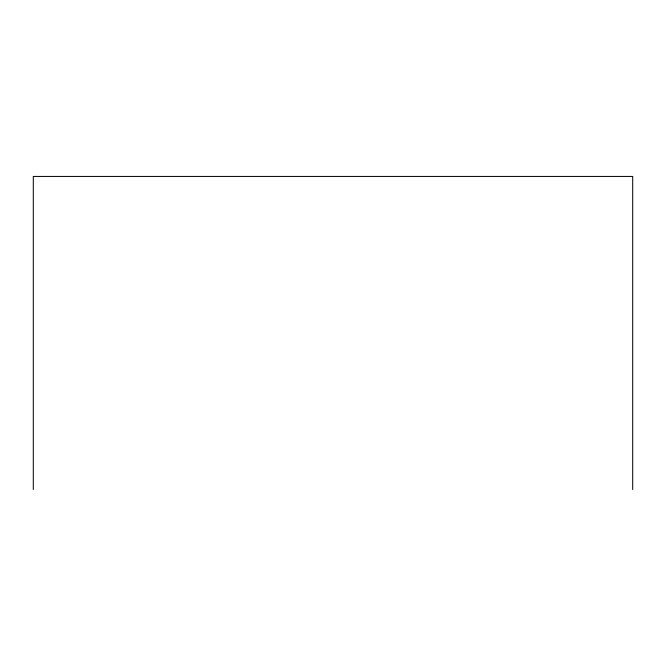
<?xml version="1.0" encoding="UTF-8"?>
<svg xmlns="http://www.w3.org/2000/svg" width="666" height="666" viewBox="0 0 666 666"><rect width="100%" height="100%" fill="white"/><g stroke="black" fill="none" stroke-linecap="round" stroke-linejoin="round"><path stroke-width="1" d="M632.7 489.568L632.7 176.432L33.3 176.432L33.3 489.568"/></g></svg>
